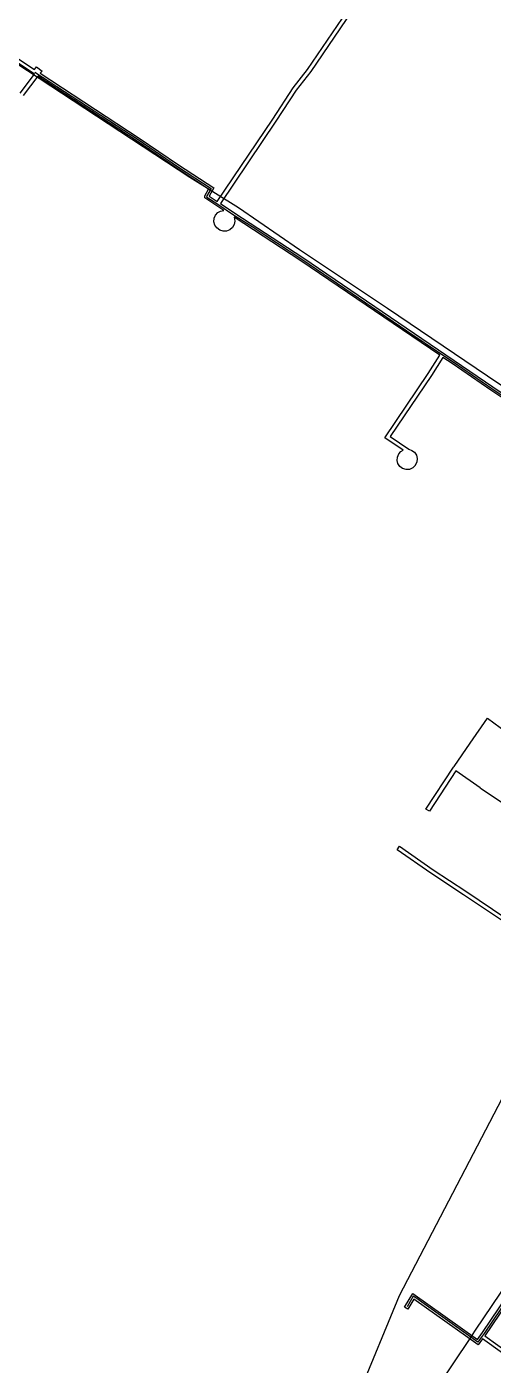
# Model space of a CAD drawing. Header units: metres. Extents: x -1448899 to 1563798, y -293564 to 398817.
# Drawn here: x 1532176 to 1532666, y 386828 to 388231 of the extents above; entities that cross this region are included whole.
import ezdxf

# ---------------------------------------------------------------- set-up
doc = ezdxf.new("R2010")
doc.units = ezdxf.units.M
for name, color, linetype in [('C', 134, 'Continuous'), ('T', 1, 'Continuous'), ('Z', 30, 'Continuous'), ('Газопроводы', 7, 'Continuous'), ('кадастр', 7, 'Continuous')]:
    doc.layers.add(name, color=color, linetype=linetype)

# ---------------------------------------------------------------- blocks, each defined once
blk = doc.blocks.new('A$C0BB7152E')
at = {"layer": 'C', "linetype": 'Continuous'}
blk.add_lwpolyline([(1532577.05, 386760.32), (1532640.74, 386854.89), (1532647.19, 386864.49), (1532707.58, 386954.17)], dxfattribs=at)
at = {"layer": 'T', "linetype": 'Continuous'}
for points in [[(1531471.1, 388647.56), (1531597.86, 388564.74), (1531734.76, 388474.26), (1531856.12, 388395.18), (1531960.97, 388326.54), (1532128.67, 388216.81), (1532237.14, 388145.93), (1532347.26, 388073.74), (1532398.37, 388041.82), (1532462.29, 387997.96), (1532554.9, 387936.17), (1532659.79, 387865.18), (1532757.55, 387799.79), (1532894.76, 387708.15), (1533011.51, 387630.55), (1533067.25, 387589.95), (1533148.76, 387535.75)], [(1532184.6, 388183.92), (1532293.11, 388113.01), (1532334.17, 388084.93), (1532369.58, 388061.69), (1532364.91, 388053.54), (1532365, 388052.84), (1532376.6, 388045.34), (1532393.25, 388034.3), (1532412.58, 388021.92), (1532464.7, 387987.7), (1532517.79, 387951.54), (1532574.99, 387912.67), (1532612.35, 387887.45), (1532623.56, 387879.88), (1532664.23, 387852.02), (1532702.21, 387826.72)], [(1533162.43, 387515.89), (1533154.53, 387505.18), (1533111.68, 387441.91), (1533082.13, 387397.43), (1533060.27, 387365.97), (1533034.71, 387328.22), (1532997.57, 387271.25), (1532964.96, 387223.72), (1532933.37, 387176.37), (1532874.68, 387089.36), (1532843.38, 387040.66), (1532805.03, 386986.44), (1532776.13, 386943.81), (1532731.6, 386971.39), (1532708.71, 386938.73), (1532656.13, 386861.1), (1532653.98, 386858.22), (1532649.48, 386852.18), (1532588.17, 386895.63), (1532585.35, 386897.71), (1532581.82, 386900.16), (1532575.32, 386889.29)]]:
    blk.add_lwpolyline(points, dxfattribs=at)
at = {"layer": 'Z', "linetype": 'Continuous'}
for points in [[(1532066.67, 375431.54), (1531673.18, 376679.56), (1531389.95, 377957.12), (1531219.14, 379254.51), (1531162.06, 380561.85), (1531219.14, 381869.18), (1531389.95, 383166.57), (1531673.18, 384444.13), (1532066.67, 385692.15), (1532567.45, 386901.12), (1533171.68, 388061.85), (1533874.78, 389165.49), (1534671.4, 390203.66), (1535555.46, 391168.45), (1536520.25, 392052.51), (1537558.42, 392849.13), (1538662.06, 393552.23), (1539822.79, 394156.46), (1541031.76, 394657.24), (1542279.78, 395050.73), (1543557.34, 395333.96), (1544854.73, 395504.77)], [(1533710.26, 387285.68), (1533629.25, 387271.12), (1533488.73, 387243.43), (1533276.59, 387203.68), (1533212.06, 387524.79), (1533163.69, 387514.22), (1533156.17, 387504.03), (1533113.34, 387440.8), (1533083.78, 387396.31), (1533061.92, 387364.84), (1533036.38, 387327.12), (1532999.24, 387270.14), (1532966.62, 387222.6), (1532935.02, 387175.25), (1532876.35, 387088.27), (1532845.03, 387039.54), (1532806.68, 386985.3), (1532776.71, 386941.1), (1532732.15, 386968.69), (1532710.35, 386937.6), (1532656.87, 386858.62), (1532725.1, 386809.85)], [(1532719.72, 386808.81), (1532654.39, 386855.42), (1532649.92, 386849.42), (1532582.48, 386897.25), (1532575.98, 386886.51), (1532572.63, 386888.62), (1532581.19, 386903.03), (1532649.04, 386854.94), (1532654.5, 386862.26), (1532707.06, 386939.87)], [(1532701.09, 387825.06), (1532663.1, 387850.37), (1532622.43, 387878.23), (1532612.93, 387884.64), (1532600.77, 387865.71), (1532557.35, 387801.56), (1532577.03, 387788.49), (1532580.39, 387787.1), (1532582.93, 387785.23), (1532585.09, 387782.22), (1532586, 387778.62), (1532585.54, 387774.94), (1532583.84, 387771.81), (1532583.74, 387771.64), (1532583.6, 387771.48), (1532581.21, 387768.9), (1532577.87, 387767.28), (1532574.17, 387766.99), (1532570.62, 387768.07), (1532567.58, 387770.33), (1532565.51, 387773.41), (1532564.75, 387776.41), (1532565.09, 387780.11), (1532566.76, 387783.42), (1532568.8, 387785.84), (1532571.3, 387787.47), (1532551.8, 387800.47), (1532597.43, 387867.93), (1532609.61, 387886.88), (1532463.59, 387986.04), (1532393.82, 388031.57), (1532394.42, 388027.7), (1532393.74, 388024.05), (1532391.96, 388020.97), (1532389.27, 388018.41), (1532385.84, 388017), (1532382.13, 388016.95), (1532378.66, 388018.25), (1532375.61, 388020.37), (1532373.35, 388023.32), (1532372.33, 388026.88), (1532372.68, 388030.58), (1532374.23, 388033.77), (1532376.66, 388036.57), (1532379.35, 388038.1), (1532382.96, 388038.73), (1532363.15, 388051.9), (1532362.82, 388053.92), (1532366.87, 388060.98), (1532333.06, 388083.28), (1532292.03, 388111.33), (1532187.75, 388179.49), (1532172.36, 388159.33)], [(1532169.09, 388161.63), (1532184.32, 388181.65), (1532146.76, 388206.64)], [(1532115.88, 388232.98), (1532121.76, 388228.76), (1532121.25, 388227.85), (1532148.96, 388209.98), (1532184.17, 388186.62), (1532186.15, 388189.22), (1532192.13, 388184.82), (1532190.3, 388182.6), (1532294.19, 388114.7), (1532335.28, 388086.6), (1532372.29, 388062.4), (1532367.41, 388053.87), (1532376.07, 388048.09), (1532434.2, 388134.65), (1532455.62, 388167.31), (1532470.9, 388186.69), (1532575.58, 388340.85)], [(1532578.89, 388338.6), (1532474.12, 388184.31), (1532458.88, 388164.98), (1532437.45, 388132.42), (1532379.41, 388045.88), (1532394.34, 388035.98), (1532465.81, 387989.37), (1532624.68, 387881.54), (1532665.34, 387853.68), (1532703.32, 387828.38)], [(1532676.34, 387293.11), (1532634.53, 387321.16), (1532600.13, 387343.86), (1532564.8, 387368.49), (1532567.45, 387372.01), (1532602.58, 387347.52), (1532636.96, 387324.83), (1532678.81, 387296.76)], [(1532687.8, 387409.17), (1532652.39, 387432.63), (1532651.86, 387433.24), (1532626.58, 387451.03), (1532598.94, 387408.7), (1532595.1, 387410.88), (1532624.04, 387455.17), (1532624.74, 387455.85), (1532641.38, 387480.17), (1532659.86, 387506.44), (1532686.27, 387486.76)]]:
    blk.add_lwpolyline(points, dxfattribs=at)
blk = doc.blocks.new('A$C0ab4c2d5')
at = {"layer": 'кадастр', "rotation": 359.5536696139991}
blk.add_blockref('A$C0BB7152E', (-1535830.4, -375345.2), dxfattribs=at)

msp = doc.modelspace()

# ---------------------------------------------------------------- block references
at = {"layer": 'Газопроводы', "rotation": 0.4463303860005405}
msp.add_blockref('A$C0ab4c2d5', (1532859.9, 387297.7), dxfattribs=at)

# ---------------------------------------------------------------- next in the draw order: linework, layer by layer
at = {"layer": 'Газопроводы', "color": 6, "lineweight": 200}
msp.add_circle((1532929.5, 387447.7), 11368.9, dxfattribs=at)

doc.saveas('drawing.dxf')
